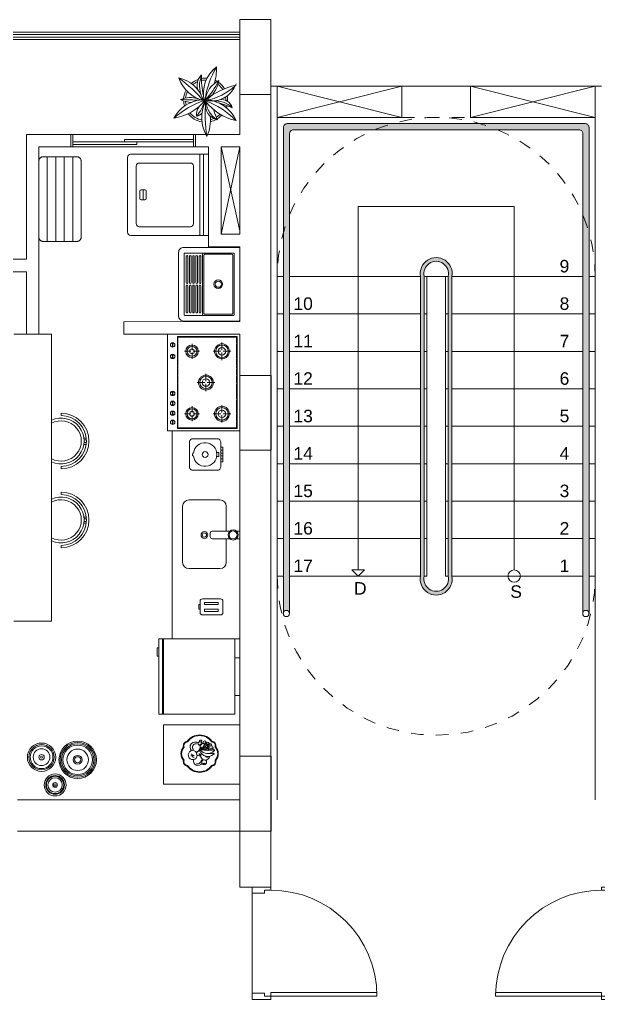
# Model space of a CAD drawing. Header units: millimetres. Extents: x 2878 to 6301, y 540 to 1980.
# Drawn here: x 2926.78 to 2931.42, y 828.81 to 836.66 of the extents above; entities that cross this region are included whole.
import ezdxf

# ---------------------------------------------------------------- set-up
doc = ezdxf.new("R2010")
doc.units = ezdxf.units.MM
doc.header["$LTSCALE"] = 4
doc.linetypes.add('HIDDEN', pattern=[0.375, 0.25, -0.125])
doc.linetypes.add('HIDDEN2', pattern=[4.7625, 3.175, -1.5875])
for name, color, linetype, lineweight in [('ALVENARIA', 4, 'Continuous', 20), ('ALVENARIA EM VISTA', 1, 'Continuous', 5), ('COTAS', 35, 'Continuous', 5), ('fino', 2, 'Continuous', 9), ('JANELA', 2, 'Continuous', 20), ('PILAR', 1, 'Continuous', 5), ('PORTA', 2, 'Continuous', 20), ('SOLEIRA', 1, 'Continuous', 5)]:
    doc.layers.add(name, color=color, linetype=linetype, lineweight=lineweight)
doc.styles.get("Standard").update_dxf_attribs({"font": 'arial.ttf'})

# ---------------------------------------------------------------- blocks, each defined once
blk = doc.blocks.new('P90D')
for points in [[(-0.025, 0.15), (-0.025, 1), (-0.055, 1), (-0.055, 0.15)], [(-0.9, 0.15), (-0.875, 0.15), (-0.875, 0.1), (-0.85, 0.1), (-0.85, 0), (-0.9, 0)], [(0, 0.15), (-0.025, 0.15), (-0.025, 0.1), (-0.05, 0.1), (-0.05, 0), (0, 0)]]:
    blk.add_lwpolyline(points, close=True)
blk = doc.blocks.new('PILAR')
at = {"layer": 'PILAR', "ltscale": 0.01}
blk.add_lwpolyline([(-0.15, 0), (0.1, 0), (0.1, -0.6), (-0.15, -0.6)], close=True, dxfattribs=at)
blk = doc.blocks.new('VASOS')
for centre, radius in [((-0.0233, 0.1381), 0.0879), ((-0.0233, 0.1381), 0.075), ((-0.0233, 0.1381), 0.0696), ((-0.0233, 0.1381), 0.0577), ((-0.0233, 0.1381), 0.019), ((-0.0233, 0.1381), 0.0092), ((0.1576, -0.0633), 0.1499), ((-0.1319, -0.084), 0.1137), ((-0.1319, -0.084), 0.1012), ((-0.1319, -0.084), 0.0915), ((0.1576, -0.0633), 0.1398), ((0.1576, -0.0633), 0.1289), ((0.1576, -0.0633), 0.1181), ((0.1576, -0.0633), 0.0862), ((-0.1319, -0.084), 0.0673), ((-0.1319, -0.084), 0.0219), ((-0.1319, -0.084), 0.00747), ((0.1576, -0.0633), 0.0356), ((0.1576, -0.0633), 0.0247)]:
    blk.add_circle(centre, radius)
blk = doc.blocks.new('Vaso-01')
at = {"layer": 'fino', "color": 0}
for centre, radius, start, end in [((0.2731, 0.1392), 0.304, 150.24114, 205.80899), ((1.0095, 0.1197), 1.0133, 170.23998, 186.11478), ((-0.2705, 0.1579), 0.3094, 354.33263, 25.28039), ((0, 0), 0.1766, 99.38331, 142.28381), ((0, 0), 0.1616, 100.76794, 141.26301), ((0.1198, 0.0386), 0.1218, 101.42671, 190.98767), ((-0.2073, 0.5814), 0.6123, 289.63177, 316.94159), ((0.3212, -0.227), 0.3977, 101.24862, 143.98987), ((0.1919, -0.0023), 0.1888, 121.90552, 175.18589), ((-0.0101, 0.2737), 0.2768, 274.40726, 336.44308), ((0, 0), 0.1766, 61.45043, 77.39664), ((0.6526, -0.1054), 0.6161, 154.68532, 162.45009), ((-0.0101, 0.2737), 0.2768, 208.0484, 264.64912), ((-0.3146, -0.2541), 0.4022, 39.15, 81.38898), ((0.1996, 0.6539), 0.683, 228.57445, 252.38422), ((0.0145, 0.1124), 0.0882, 169.11662, 218.95559), ((-0.0914, 0.0458), 0.0854, 42.83737, 76.97864), ((-0.4814, -0.1717), 0.5083, 20.51384, 36.02424), ((0, 0), 0.1616, 66.03991, 76.08191), ((0, 0), 0.1616, 44.4902, 57.80538), ((0, 0), 0.1766, 43.2421, 58.51793), ((0.0616, -0.2787), 0.2945, 104.12842, 160.14677), ((-0.7998, 0.6489), 1.0123, 305.44636, 320.73815), ((-0.102, -0.212), 0.2296, 92.43736, 115.29557), ((-0.1937, 1.7993), 1.8037, 269.91003, 274.50199), ((0, 0), 0.1766, 164.30702, 178.34143), ((0, 0), 0.1616, 166.0394, 176.53836), ((0.2467, -0.0555), 0.2645, 166.36026, 232.94739), ((0.0509, -0.1979), 0.2043, 19.43419, 107.43571), ((-0.1018, -0.1813), 0.208, 6.50728, 62.3609), ((-0.2705, 0.1579), 0.3094, 330.76974, 331.93672), ((-0.0703, -0.4355), 0.4429, 46.14832, 80.37107), ((0.0841, 0.1866), 0.1803, 261.63887, 315.62551), ((-0.2959, 1.2941), 1.3344, 286.3355, 292.41502), ((0.1292, 0.0822), 0.087, 257.35568, 344.35325), ((0, 0), 0.1616, 13.91928, 18.19493), ((0, 0), 0.1616, 351.13744, 0.5369), ((0, 0), 0.1766, 14.45099, 19.9273), ((0, 0), 0.1766, 348.82689, 2.97559), ((-0.2715, 0.0801), 0.2648, 282.24233, 341.73209), ((-0.121, 0.1794), 0.2001, 246.7315, 287.39709), ((0, 0), 0.1766, 184.20824, 207.38886), ((0, 0), 0.1616, 185.93821, 205.55318), ((0.042, -0.1207), 0.1104, 154.5276, 228.0163), ((0.1701, -0.1159), 0.2191, 155.9893, 202.83996), ((0.4649, -0.1655), 0.498, 165.0604, 184.07375), ((0.6941, 0.0968), 0.7065, 188.09589, 210.72258), ((0.2069, 0.029), 0.2129, 188.55522, 241.3289), ((-0.3833, -0.3786), 0.5353, 24.75992, 44.64728), ((0.3791, 0.475), 0.6104, 231.54163, 257.17636), ((0, 0), 0.1766, 229.23485, 250.73093), ((0, 0), 0.1616, 230.31261, 246.31716), ((-0.3146, -0.2541), 0.4022, 358.22216, 17.85831), ((0, 0), 0.1616, 296.591, 299.22386), ((0, 0), 0.1766, 295.5702, 301.57764), ((0, 0), 0.1616, 307.81301, 328.1126), ((0, 0), 0.1766, 305.55089, 328.90469), ((0, 0), 0.1616, 258.20644, 271.57801), ((0, 0), 0.1766, 259.22389, 273.70915)]:
    blk.add_arc(centre, radius, start, end, dxfattribs=at)
blk = doc.blocks.new('máquina_lavar_roupa')
at = {"layer": 'fino'}
for p, q in [((-0.07, 0.65), (-0.07, 0)), ((-0.04, 0.65), (-0.04, 0)), ((-0.55, 0.295), (-0.55, 0.355)), ((-0.54, 0.365), (-0.51, 0.365)), ((-0.5, 0.295), (-0.5, 0.355)), ((-0.54, 0.285), (-0.51, 0.285))]:
    blk.add_line(p, q, dxfattribs=at)
for points in [[(-0.625, 0.65), (0, 0.65), (0, 0), (-0.625, 0, -0.414214), (-0.65, 0.025), (-0.65, 0.625, -0.414214)], [(-0.555, 0.07, -0.414214), (-0.58, 0.095), (-0.58, 0.555, -0.414214), (-0.555, 0.58), (-0.145, 0.58, -0.414214), (-0.12, 0.555), (-0.12, 0.095, -0.414214), (-0.145, 0.07)]]:
    blk.add_lwpolyline(points, format="xyb", close=True, dxfattribs=at)
blk.add_lwpolyline([(-0.525, 0.285), (-0.525, 0.365)], dxfattribs=at)
for centre, start, end in [((-0.54, 0.355), 90, 180), ((-0.51, 0.355), 360, 90), ((-0.54, 0.295), 180, 270), ((-0.51, 0.295), 270, 360)]:
    blk.add_arc(centre, 0.01, start, end, dxfattribs=at)
blk = doc.blocks.new('tanque')
at = {"layer": 'fino'}
for points in [[(-0.29, 0, 0.414214), (-0.295, -0.005), (-0.295, -0.45, 0.414214), (-0.255, -0.49), (0.255, -0.49, 0.414214), (0.295, -0.45), (0.295, -0.005, 0.414214), (0.29, 0)], [(-0.25, -0.289, 0.414214), (-0.24, -0.299), (0.24, -0.299, 0.414214), (0.25, -0.289), (0.25, -0.05, 0.414214), (0.245, -0.045), (-0.245, -0.045, 0.414214), (-0.25, -0.05)], [(-0.23, -0.055, 0.414214), (-0.24, -0.065), (-0.24, -0.279, 0.414214), (-0.23, -0.289), (0.23, -0.289, 0.414214), (0.24, -0.279), (0.24, -0.065, 0.414214), (0.23, -0.055)], [(-0.224, -0.325, -1), (-0.224, -0.312), (-0.013, -0.312, -1), (-0.013, -0.325)], [(0.224, -0.325, 1), (0.224, -0.312), (0.013, -0.312, 1), (0.013, -0.325)], [(-0.224, -0.351, -1), (-0.224, -0.338), (-0.013, -0.338, -1), (-0.013, -0.351)], [(-0.224, -0.377, -1), (-0.224, -0.364), (-0.013, -0.364, -1), (-0.013, -0.377)], [(-0.224, -0.403, -1), (-0.224, -0.39), (-0.013, -0.39, -1), (-0.013, -0.403)], [(0.224, -0.351, 1), (0.224, -0.338), (0.013, -0.338, 1), (0.013, -0.351)], [(0.224, -0.377, 1), (0.224, -0.364), (0.013, -0.364, 1), (0.013, -0.377)], [(0.224, -0.403, 1), (0.224, -0.39), (0.013, -0.39, 1), (0.013, -0.403)], [(-0.224, -0.429, -1), (-0.224, -0.416), (-0.013, -0.416, -1), (-0.013, -0.429)], [(0.224, -0.429, 1), (0.224, -0.416), (0.013, -0.416, 1), (0.013, -0.429)]]:
    blk.add_lwpolyline(points, format="xyb", close=True, dxfattribs=at)
blk.add_lwpolyline([(-0.25, -0.289), (-0.25, -0.44, 0.414214), (-0.245, -0.445), (0.245, -0.445, 0.414214), (0.25, -0.44), (0.25, -0.289)], format="xyb", dxfattribs=at)
for radius in [0.035, 0.025]:
    blk.add_circle((0, -0.172), radius, dxfattribs=at)
blk = doc.blocks.new('VARALP01')
at = {"linetype": 'HIDDEN2'}
for p, q in [((0.45, 0), (-0.45, 0)), ((-0.5, -0.05), (-0.5, -0.45)), ((0.5, -0.1), (-0.5, -0.1)), ((0.5, -0.45), (0.5, -0.05)), ((0.5, -0.2), (-0.5, -0.2)), ((0.5, -0.3), (-0.5, -0.3)), ((0.5, -0.4), (-0.5, -0.4)), ((-0.45, -0.5), (0.45, -0.5))]:
    blk.add_line(p, q, dxfattribs=at)
for centre, start, end in [((-0.45, -0.05), 90, 180), ((0.45, -0.05), 0, 90), ((-0.45, -0.45), 180, 270), ((0.45, -0.45), 270, 0)]:
    blk.add_arc(centre, 0.05, start, end, dxfattribs=at)
blk = doc.blocks.new('liquidificador001')
at = {"linetype": 'Continuous'}
for p, q in [((-4, -3), (-4, 3)), ((-3, 4), (3, 4)), ((4, 3), (4, -3)), ((3, -4), (-3, -4)), ((-1.875, -4.5), (-1.875, -4)), ((-1.875, -4.5), (1.875, -4.5)), ((-1.125, -4.5), (-1.125, -4)), ((-0.5, -2.96003), (-0.5, -3.5)), ((-0.5, -3.5), (0.5, -3.5)), ((-0.375, -4), (-0.375, -4.5)), ((0.375, -4.5), (0.375, -4)), ((0.5, -3.5), (0.5, -2.96003)), ((1.125, -4), (1.125, -4.5)), ((1.875, -4.5), (1.875, -4))]:
    blk.add_line(p, q, dxfattribs=at)
blk.add_circle((0, 0), 0.75, dxfattribs=at)
for centre, radius, start, end in [((-3.125, 3.125), 0.88388, 81.8699, 188.1301), ((0, 0), 3, 98.62088, 81.31995), ((0, 2.75), 0.5, 25.58079, 154.1068), ((3.125, 3.125), 0.88388, 351.8699, 98.1301), ((-3.125, -3.125), 0.88388, 171.8699, 278.1301), ((3.125, -3.125), 0.88388, 261.8699, 8.130102)]:
    blk.add_arc(centre, radius, start, end, dxfattribs=at)
blk = doc.blocks.new('torradeira001')
at = {"linetype": 'Continuous'}
for p, q in [((-2, 0.5), (-2, -4.5)), ((-1, 1.5), (7, 1.5)), ((0, 0), (0, -1)), ((6, 0), (0, 0)), ((6, -1), (6, 0)), ((8, 0.5), (8, -4.5)), ((0, -1), (6, -1)), ((0, -3), (0, -4)), ((6, -3), (0, -3)), ((0, -4), (6, -4)), ((6, -4), (6, -3)), ((8, -1), (8.5, -1)), ((8.5, -3), (8, -3)), ((8.5, -1), (8.5, -3)), ((7, -5.5), (-1, -5.5))]:
    blk.add_line(p, q, dxfattribs=at)
for centre, start, end in [((-1.125, 0.625), 81.8699, 188.1301), ((7.125, 0.625), 351.8699, 98.1301), ((-1.125, -4.625), 171.8699, 278.1301), ((7.125, -4.625), 261.8699, 8.1301)]:
    blk.add_arc(centre, 0.884, start, end, dxfattribs=at)
blk = doc.blocks.new('FRUTEIRA')
for points in [[(-0.1293, -0.2036, 0.464622), (-0.099, -0.249, 0.515229), (0.099, -0.249, 0.464622), (0.1293, -0.2036, 0.385564), (0.1293, -0.0964, 0.464622), (0.099, -0.051, 0.515229), (-0.099, -0.051, 0.464622), (-0.1293, -0.0964, 0.385564)], [(-0.1236, -0.2023, 0.514772), (-0.0962, -0.2442, 0.527868), (0.0962, -0.2442, 0.514772), (0.1236, -0.2023, 0.408), (0.1236, -0.0977, 0.514772), (0.0962, -0.0558, 0.527868), (-0.0962, -0.0558, 0.514772), (-0.1236, -0.0977, 0.408)], [(0.1135, -0.1731, 0.466248), (0.0062, -0.1781, 1.2349), (0.0128, -0.1814, -0.107322), (0.1108, -0.1809, 1.512351)]]:
    blk.add_lwpolyline(points, format="xyb", close=True)
for points in [[(0.0199, -0.0717, 0.800509), (-0.05, -0.1025, 0.800509)], [(-0.0131, -0.134, 1.061423), (0.0035, -0.1679, 1.061423)], [(0.0062, -0.1781, -0.907273), (0.0016, -0.1725, -0.543155), (0.1126, -0.1463, -1.038224), (0.1115, -0.1532, 0.085615), (0.0764, -0.152, 0.085615)]]:
    blk.add_lwpolyline(points, format="xyb")
for centre, radius in [((0.0365, -0.0813), 0.0192), ((0.0031, -0.231), 0.015), ((0.0125, -0.1902), 0.00641), ((0.0276, -0.1877), 0.00725), ((0.0406, -0.2399), 0.0116), ((0.0667, -0.2326), 0.0102), ((0.0788, -0.1886), 0.00695)]:
    blk.add_circle(centre, radius)
for centre, radius, start, end in [((-0.0166, -0.0993), 0.0307, 357.3787, 103.70472), ((0.0357, -0.0816), 0.0119, 34.03854, 134.15495), ((-0.0551, -0.1384), 0.0363, 0.87682, 329.48454), ((-0.0548, -0.1032), 0.0368, 245.28115, 265.03929), ((0.0046, -0.1957), 0.0839, 138.25041, 146.2914), ((-0.0496, -0.1326), 0.0111, 65.43454, 220.79787), ((-0.0472, -0.1517), 0.0161, 78.19443, 132.39058), ((-0.0116, -0.0949), 0.0392, 258.79613, 302.08065), ((0.0083, -0.1561), 0.0161, 86.96054, 162.12374), ((-0.0058, -0.1514), 0.0189, 37.29965, 79.08559), ((0.045, -0.1341), 0.0363, 110.30689, 209.48263), ((-0.0058, -0.1514), 0.0189, 357.28889, 0.53185), ((0.0074, -0.1027), 0.0193, 359.90159, 15.7922), ((-0.0116, -0.0949), 0.0392, 348.55614, 355.18353), ((0.045, -0.1341), 0.0363, 7.72115, 87.80463), ((0.0611, -0.141), 0.0185, 57.5119, 142.49414), ((-0.0363, -0.2022), 0.0406, 134.72604, 307.49419), ((-0.0304, -0.2012), 0.0276, 134.82654, 279.05217), ((-0.0363, -0.2022), 0.0406, 340.01266, 78.20972), ((0.0008, -0.2329), 0.0117, 9.15311, 106.86224), ((0.0232, -0.2138), 0.0187, 20.48948, 187.17045), ((0.0122, -0.1901), 0.00304, 355.63188, 138.72184), ((0.0216, -0.2136), 0.0112, 344.27109, 108.30399), ((0.0232, -0.2138), 0.0187, 253.8735, 339.6021), ((0.0275, -0.1893), 0.00542, 7.59487, 131.312), ((0.0464, -0.192), 0.0102, 351.21602, 272.07985), ((0.04, -0.2421), 0.00881, 5.41456, 100.37974), ((0.0503, -0.2138), 0.0116, 108.35116, 325.43597), ((0.0463, -0.1912), 0.00546, 1.19616, 109.44124), ((0.058, -0.2051), 0.0116, 54.06121, 337.23875), ((0.0622, -0.1838), 0.00855, 112.60289, 187.93048), ((0.055, -0.2045), 0.00643, 312.18228, 88.94855), ((0.0622, -0.1838), 0.00855, 227.04818, 67.84089), ((0.0625, -0.1844), 0.00563, 359.85407, 122.69084), ((0.0675, -0.218), 0.00802, 169.6672, 225.17423), ((0.0713, -0.1982), 0.00695, 80.85417, 302.47884), ((0.0679, -0.2318), 0.00641, 313.25153, 111.32566), ((0.0745, -0.2068), 0.00641, 159.97092, 329.79484), ((0.0675, -0.218), 0.00802, 79.42676, 83.14222), ((0.0675, -0.218), 0.00802, 308.34475, 37.02843), ((0.091, -0.1956), 0.0182, 170.82889, 130.24427), ((0.0856, -0.2167), 0.0116, 162.56055, 165.41571), ((0.0856, -0.2167), 0.0116, 203.00277, 19.03205), ((0.0896, -0.1972), 0.0119, 344.29821, 79.73854), ((0.0087, -0.2486), 0.0102, 162.05467, 53.59476)]:
    blk.add_arc(centre, radius, start, end)
blk = doc.blocks.new('geladeira')
at = {"layer": 'fino'}
for p, q in [((-2.3921, -0.864), (-2.3921, -0.2611)), ((-2.3921, -0.2611), (-1.7821, -0.2611)), ((-2.3621, -0.864), (-2.3621, -0.2611)), ((-2.3521, -0.864), (-2.3521, -0.2611)), ((-1.7821, -0.864), (-1.7821, -0.2611)), ((-1.7821, -0.4111), (-1.7421, -0.4111)), ((-1.7421, -0.714), (-1.7421, -0.4111)), ((-1.7421, -0.714), (-1.7821, -0.714)), ((-1.7821, -0.864), (-2.3921, -0.864))]:
    blk.add_line(p, q, dxfattribs=at)
at = {"layer": 'fino', "linetype": 'Continuous'}
for p, q in [((-2.4034, -0.3332), (-2.4034, -0.3997)), ((-2.3921, -0.3332), (-2.4034, -0.3332)), ((-2.4034, -0.3997), (-2.3921, -0.3997))]:
    blk.add_line(p, q, dxfattribs=at)

msp = doc.modelspace()

# ---------------------------------------------------------------- hatches: boundary and pattern name
at = {"layer": 'COTAS', "ltscale": 90}
h = msp.add_hatch(color=256, dxfattribs=at)
h.dxf.hatch_style = 1
h.paths.add_polyline_path([(2928.9446, 835.7428, -0.414214), (2928.9746, 835.7728), (2931.2646, 835.7728, -0.414214), (2931.2946, 835.7428), (2931.2946, 832.1978), (2931.2946, 831.9034, -0.893027), (2931.344, 831.8978), (2931.3446, 832.1978), (2931.3446, 835.7928, 0.414214), (2931.3146, 835.8228), (2928.9246, 835.8228, 0.414214), (2928.8946, 835.7928), (2928.8946, 831.9034, -0.893027), (2928.944, 831.8978)])
h = msp.add_hatch(color=256, dxfattribs=at)
h.dxf.hatch_style = 1
h.paths.add_polyline_path([(2929.9932, 834.5978), (2929.9932, 832.1978, 1.200781), (2930.246, 832.1978), (2930.246, 834.5978, 1.200781)])
h.paths.add_polyline_path([(2930.2154, 834.5978), (2930.2154, 832.1978, -1.272007), (2930.0239, 832.1978), (2930.0239, 834.5978, -1.272007)], flags=16)

# ---------------------------------------------------------------- linework, layer by layer
at = {"layer": 'ALVENARIA'}
for p, q in [((2928.5446, 836.6562), (2928.5446, 835.7362)), ((2928.8448, 836.1228), (2928.7946, 836.1228)), ((2931.3937, 836.1228), (2931.4447, 836.1228)), ((2927.6016, 835.7361), (2926.8346, 835.7361)), ((2926.8346, 835.7361), (2926.8346, 834.7361)), ((2927.1896, 835.7361), (2927.1896, 835.6361)), ((2928.5446, 835.7362), (2928.1734, 835.7362)), ((2928.1896, 835.7362), (2928.1896, 835.6362)), ((2927.2058, 835.6361), (2926.9346, 835.6361)), ((2926.9346, 835.6361), (2926.9347, 834.1361)), ((2928.2946, 835.6362), (2927.8449, 835.6362)), ((2926.4846, 834.6361), (2926.8347, 834.6361)), ((2926.8347, 834.6361), (2926.8347, 834.1361)), ((2928.5449, 830.4053), (2926.764, 830.4052)), ((2928.5449, 830.1553), (2926.764, 830.1552))]:
    msp.add_line(p, q, dxfattribs=at)
at = {"layer": 'ALVENARIA', "ltscale": 0.03}
msp.add_line((2928.5446, 836.6562), (2928.6946, 836.6562), dxfattribs=at)
at = {"layer": 'ALVENARIA', "ltscale": 0.01}
for p, q in [((2929.8448, 836.1228), (2930.3937, 836.1228)), ((2928.5449, 830.1553), (2928.5449, 829.7063))]:
    msp.add_line(p, q, dxfattribs=at)
at = {"layer": 'ALVENARIA', "ltscale": 0.5}
for p, q in [((2928.7946, 836.0562), (2928.7942, 829.6813)), ((2928.6442, 829.7063), (2928.5449, 829.7063))]:
    msp.add_line(p, q, dxfattribs=at)
at = {"layer": 'ALVENARIA', "linetype": 'HIDDEN', "ltscale": 0.01}
msp.add_line((2928.8459, 835.8728), (2931.3946, 835.8728), dxfattribs=at)
at = {"layer": 'ALVENARIA', "ltscale": 200}
for p, q in [((2928.2946, 834.8362), (2928.2946, 835.6362)), ((2928.5446, 834.8362), (2928.2946, 834.8362)), ((2928.5446, 834.8362), (2928.5447, 834.2362)), ((2926.4846, 834.736), (2926.8346, 834.7361)), ((2927.6146, 834.2361), (2928.5447, 834.2362)), ((2927.6146, 834.1361), (2927.6146, 834.2361)), ((2927.6146, 834.1361), (2928.5447, 834.1362)), ((2928.5447, 834.1362), (2928.5449, 830.4053))]:
    msp.add_line(p, q, dxfattribs=at)
at = {"layer": 'ALVENARIA EM VISTA'}
for p, q in [((2924.7337, 836.556), (2928.5446, 836.5562)), ((2924.7337, 836.536), (2928.5446, 836.5362)), ((2924.7337, 836.516), (2928.5446, 836.5162)), ((2924.7337, 836.496), (2928.5446, 836.4962))]:
    msp.add_line(p, q, dxfattribs=at)
at = {"layer": 'COTAS', "ltscale": 0.01}
for p, q in [((2928.8448, 836.1228), (2929.8448, 835.8729)), ((2928.8448, 835.8729), (2929.8448, 836.1228)), ((2930.3937, 836.1228), (2931.3937, 835.8728)), ((2931.3937, 836.1228), (2930.3937, 835.8729)), ((2928.5447, 834.9638), (2928.3946, 835.6362)), ((2928.3946, 834.9362), (2928.5446, 835.6362)), ((2928.1622, 834.0085), (2928.1622, 834.0585)), ((2928.4022, 834.0085), (2928.4022, 834.0682)), ((2928.4022, 834.0085), (2928.4022, 834.0682)), ((2928.1522, 833.9985), (2928.1022, 833.9985)), ((2928.1622, 833.9885), (2928.1622, 833.9385)), ((2928.1722, 833.9985), (2928.2222, 833.9985)), ((2928.3922, 833.9985), (2928.3322, 833.9985)), ((2928.4022, 833.9885), (2928.4022, 833.9289)), ((2928.4022, 833.9885), (2928.4022, 833.9289)), ((2928.4122, 833.9985), (2928.4722, 833.9985)), ((2928.2738, 833.7582), (2928.2738, 833.8178)), ((2928.2738, 833.7582), (2928.2738, 833.8178)), ((2928.2638, 833.7482), (2928.2038, 833.7482)), ((2928.2738, 833.7382), (2928.2738, 833.6786)), ((2928.2738, 833.7382), (2928.2738, 833.6786)), ((2928.2838, 833.7482), (2928.3438, 833.7482)), ((2928.1522, 833.4979), (2928.1022, 833.4979)), ((2928.1622, 833.5079), (2928.1622, 833.5579)), ((2928.1722, 833.4979), (2928.2222, 833.4979)), ((2928.3922, 833.4979), (2928.3322, 833.4979)), ((2928.4022, 833.5079), (2928.4022, 833.5675)), ((2928.4022, 833.5079), (2928.4022, 833.5675)), ((2928.4122, 833.4979), (2928.4722, 833.4979)), ((2928.1622, 833.4879), (2928.1622, 833.4379)), ((2928.4022, 833.4879), (2928.4022, 833.4282)), ((2928.4022, 833.4879), (2928.4022, 833.4282))]:
    msp.add_line(p, q, dxfattribs=at)
at = {"layer": 'COTAS', "ltscale": 0.03}
for p, q in [((2928.8446, 834.5978), (2928.8459, 835.8728)), ((2931.3946, 834.5978), (2931.3946, 835.8728)), ((2927.6206, 835.6761), (2927.6206, 835.6961)), ((2927.7206, 835.6561), (2927.7206, 835.6761)), ((2929.4946, 832.2478), (2929.4946, 835.1579)), ((2929.4946, 835.1579), (2930.7446, 835.1579)), ((2930.7446, 832.2478), (2930.7446, 835.1579)), ((2928.8446, 834.5978), (2928.8946, 834.5978)), ((2928.8446, 830.4053), (2928.8446, 834.5978)), ((2928.9446, 834.5978), (2929.9932, 834.5978)), ((2930.0239, 834.5978), (2930.2154, 834.5978)), ((2930.0446, 834.5978), (2930.0446, 832.1978)), ((2930.1946, 834.5978), (2930.1946, 832.1978)), ((2930.246, 834.5978), (2931.2946, 834.5978)), ((2931.3446, 834.5978), (2931.3946, 834.5978)), ((2931.3946, 830.4053), (2931.3946, 834.5978)), ((2928.8446, 834.2978), (2928.8946, 834.2978)), ((2928.9446, 834.2978), (2929.9932, 834.2978)), ((2930.0239, 834.2978), (2930.0446, 834.2978)), ((2930.1946, 834.2978), (2930.2154, 834.2978)), ((2930.246, 834.2978), (2931.2946, 834.2978)), ((2931.3446, 834.2978), (2931.3946, 834.2978)), ((2928.8446, 833.9978), (2928.8946, 833.9978)), ((2928.9446, 833.9978), (2929.9932, 833.9978)), ((2930.0239, 833.9978), (2930.0446, 833.9978)), ((2930.1946, 833.9978), (2930.2154, 833.9978)), ((2930.246, 833.9978), (2931.2946, 833.9978)), ((2931.3446, 833.9978), (2931.3946, 833.9978)), ((2928.8446, 833.6978), (2928.8946, 833.6978)), ((2928.9446, 833.6978), (2929.9932, 833.6978)), ((2930.0239, 833.6978), (2930.0446, 833.6978)), ((2930.1946, 833.6978), (2930.2154, 833.6978)), ((2930.246, 833.6978), (2931.2946, 833.6978)), ((2931.3446, 833.6978), (2931.3946, 833.6978)), ((2928.8446, 833.3978), (2928.8946, 833.3978)), ((2928.9446, 833.3978), (2929.9932, 833.3978)), ((2930.0239, 833.3978), (2930.0446, 833.3978)), ((2930.1946, 833.3978), (2930.2154, 833.3978)), ((2930.246, 833.3978), (2931.2946, 833.3978)), ((2931.3446, 833.3978), (2931.3946, 833.3978)), ((2928.8446, 833.0978), (2928.8946, 833.0978)), ((2928.9446, 833.0978), (2929.9932, 833.0978)), ((2930.0239, 833.0978), (2930.0446, 833.0978)), ((2930.1946, 833.0978), (2930.2154, 833.0978)), ((2930.246, 833.0978), (2931.2946, 833.0978)), ((2931.3446, 833.0978), (2931.3946, 833.0978)), ((2928.8446, 832.7978), (2928.8946, 832.7978)), ((2928.9446, 832.7978), (2929.9932, 832.7978)), ((2930.0239, 832.7978), (2930.0446, 832.7978)), ((2930.1946, 832.7978), (2930.2154, 832.7978)), ((2930.246, 832.7978), (2931.2946, 832.7978)), ((2931.3446, 832.7978), (2931.3946, 832.7978)), ((2928.8446, 832.4978), (2928.8946, 832.4978)), ((2928.9446, 832.4978), (2929.9932, 832.4978)), ((2930.0239, 832.4978), (2930.0446, 832.4978)), ((2930.1946, 832.4978), (2930.2154, 832.4978)), ((2930.246, 832.4978), (2931.2946, 832.4978)), ((2931.3446, 832.4978), (2931.3946, 832.4978)), ((2929.444, 832.2478), (2929.544, 832.2478)), ((2929.494, 832.1978), (2929.444, 832.2478)), ((2929.544, 832.2478), (2929.494, 832.1978)), ((2928.8446, 832.1978), (2928.8946, 832.1978)), ((2928.8946, 831.8978), (2928.8946, 832.1978)), ((2928.9446, 832.1978), (2929.9932, 832.1978)), ((2928.9446, 831.8978), (2928.9446, 832.1978)), ((2930.0239, 832.1978), (2930.0446, 832.1978)), ((2930.1946, 832.1978), (2930.2154, 832.1978)), ((2930.246, 832.1978), (2931.2946, 832.1978)), ((2931.3446, 832.1978), (2931.3946, 832.1978))]:
    msp.add_line(p, q, dxfattribs=at)
at = {"layer": 'COTAS'}
for p, q in [((2927.2058, 835.7361), (2928.1815, 835.7362)), ((2927.2058, 835.6361), (2928.1815, 835.6362)), ((2928.5446, 835.6362), (2928.3946, 835.6362)), ((2928.0045, 834.0627), (2928.0086, 834.0627)), ((2928.0045, 834.0367), (2928.0045, 834.0627)), ((2928.0086, 834.0627), (2928.0086, 834.0367)), ((2928.0447, 834.1162), (2928.0447, 833.3802)), ((2928.5247, 834.1162), (2928.0447, 834.1162)), ((2928.0497, 834.1112), (2928.0497, 834.0609)), ((2928.0497, 834.0559), (2928.0497, 834.001)), ((2928.5197, 834.0609), (2928.5197, 834.1112)), ((2928.5197, 834.001), (2928.5197, 834.0559)), ((2928.5247, 833.3802), (2928.5247, 834.1162)), ((2928.0086, 834.0367), (2928.0045, 834.0367)), ((2928.0045, 833.9444), (2928.0045, 833.9704)), ((2928.0045, 833.9704), (2928.0086, 833.9704)), ((2928.0086, 833.9704), (2928.0086, 833.9444)), ((2928.0497, 833.996), (2928.0497, 833.9411)), ((2928.5197, 833.9411), (2928.5197, 833.996)), ((2928.0086, 833.9444), (2928.0045, 833.9444)), ((2928.0497, 833.9361), (2928.0497, 833.8859)), ((2928.5197, 833.8859), (2928.5197, 833.9361)), ((2928.0497, 833.8809), (2928.0497, 833.8609)), ((2928.0497, 833.8559), (2928.0497, 833.8056)), ((2928.5197, 833.8609), (2928.5197, 833.8809)), ((2928.5197, 833.8056), (2928.5197, 833.8559)), ((2928.0497, 833.8006), (2928.0497, 833.7457)), ((2928.0497, 833.7407), (2928.0497, 833.6858)), ((2928.5197, 833.7457), (2928.5197, 833.8006)), ((2928.5197, 833.6858), (2928.5197, 833.7407)), ((2928.0045, 833.6481), (2928.0045, 833.6741)), ((2928.0045, 833.6741), (2928.0086, 833.6741)), ((2928.0086, 833.6741), (2928.0086, 833.6481)), ((2928.0497, 833.6808), (2928.0497, 833.6405)), ((2928.5197, 833.6405), (2928.5197, 833.6808)), ((2928.0086, 833.6481), (2928.0045, 833.6481)), ((2928.0045, 833.569), (2928.0045, 833.595)), ((2928.0045, 833.595), (2928.0086, 833.595)), ((2928.0086, 833.595), (2928.0086, 833.569)), ((2928.0497, 833.6355), (2928.0497, 833.6155)), ((2928.0497, 833.6105), (2928.0497, 833.5603)), ((2928.5197, 833.6155), (2928.5197, 833.6355)), ((2928.5197, 833.5603), (2928.5197, 833.6105)), ((2927.1128, 833.5029), (2927.1128, 833.4833)), ((2928.0086, 833.569), (2928.0045, 833.569)), ((2928.0045, 833.4899), (2928.0045, 833.5159)), ((2928.0045, 833.5159), (2928.0086, 833.5159)), ((2928.0086, 833.5159), (2928.0086, 833.4899)), ((2928.0497, 833.5553), (2928.0497, 833.5004)), ((2928.0497, 833.4954), (2928.0497, 833.4405)), ((2928.5197, 833.5004), (2928.5197, 833.5553)), ((2928.5197, 833.4405), (2928.5197, 833.4954)), ((2928.0086, 833.4899), (2928.0045, 833.4899)), ((2928.0045, 833.4174), (2928.0045, 833.4434)), ((2928.0045, 833.4434), (2928.0086, 833.4434)), ((2928.0086, 833.4174), (2928.0045, 833.4174)), ((2928.0086, 833.4434), (2928.0086, 833.4174)), ((2928.0497, 833.4355), (2928.0497, 833.3852)), ((2928.5197, 833.3852), (2928.5197, 833.4355)), ((2928.0447, 833.3802), (2928.5247, 833.3802)), ((2927.295, 833.3029), (2927.3149, 833.3032)), ((2927.296, 833.2677), (2927.3159, 833.268)), ((2927.2962, 833.2882), (2927.3163, 833.2886)), ((2927.2944, 833.253), (2927.3145, 833.2533)), ((2927.1128, 833.0764), (2927.1128, 833.0568)), ((2927.1128, 832.8704), (2927.1128, 832.8508)), ((2928.3864, 832.808), (2928.1364, 832.808)), ((2928.0864, 832.758), (2928.0864, 832.308)), ((2928.4364, 832.5589), (2928.4364, 832.758)), ((2927.295, 832.6704), (2927.3149, 832.6708)), ((2927.296, 832.6352), (2927.3159, 832.6355)), ((2927.2962, 832.6557), (2927.3163, 832.6561)), ((2927.2944, 832.6205), (2927.3145, 832.6208)), ((2928.3325, 832.5589), (2928.4659, 832.5589)), ((2928.5162, 832.5589), (2928.5404, 832.5589)), ((2928.5447, 832.5546), (2928.5447, 832.4996)), ((2928.3069, 832.521), (2928.3069, 832.5332)), ((2928.4659, 832.4953), (2928.3325, 832.4953)), ((2928.4364, 832.308), (2928.4364, 832.4953)), ((2928.5404, 832.4953), (2928.5162, 832.4953)), ((2927.1128, 832.4439), (2927.1128, 832.4244)), ((2928.1364, 832.258), (2928.3864, 832.258)), ((2927.9347, 831.0071), (2928.5449, 831.0071)), ((2927.9347, 830.5306), (2928.5449, 830.5306))]:
    msp.add_line(p, q, dxfattribs=at)
at = {"layer": 'COTAS', "ltscale": 200}
for p, q in [((2927.6206, 835.6961), (2928.1734, 835.6962)), ((2927.2058, 835.6761), (2927.6706, 835.6761)), ((2927.2058, 835.6561), (2927.7206, 835.6561)), ((2927.6706, 835.6761), (2928.1734, 835.6762)), ((2926.8348, 834.1361), (2926.9348, 834.1361)), ((2927.9347, 831.0071), (2927.9347, 830.5306))]:
    msp.add_line(p, q, dxfattribs=at)
at = {"layer": 'COTAS', "ltscale": 90}
for p, q in [((2929.9932, 834.5978), (2929.9932, 832.1978)), ((2930.0239, 834.5978), (2930.0239, 832.1978)), ((2930.2154, 834.5978), (2930.2154, 832.1978)), ((2930.246, 834.5978), (2930.246, 832.1978))]:
    msp.add_line(p, q, dxfattribs=at)
at = {"layer": 'COTAS', "color": 3}
for p, q in [((2926.7348, 834.1361), (2927.0348, 834.1361)), ((2927.0348, 831.8361), (2927.0348, 834.1361)), ((2927.0348, 831.8361), (2926.7348, 831.8361))]:
    msp.add_line(p, q, dxfattribs=at)
at = {"layer": 'COTAS', "ltscale": 0.01}
for points in [[(2928.8448, 836.1228), (2929.8448, 836.1228), (2929.8448, 835.8729), (2928.8448, 835.8729)], [(2930.3937, 836.1228), (2931.3937, 836.1228), (2931.3937, 835.8729), (2930.3937, 835.8729)]]:
    msp.add_lwpolyline(points, close=True, dxfattribs=at)
at = {"layer": 'COTAS', "ltscale": 0.03}
for points in [[(2931.3446, 831.8978), (2931.3446, 832.1978), (2931.3446, 835.7928, 0.414214), (2931.3146, 835.8228), (2928.9246, 835.8228, 0.414214), (2928.8946, 835.7928), (2928.8946, 831.8978)], [(2931.2946, 831.8978), (2931.2946, 832.1978), (2931.2946, 835.7428, 0.414214), (2931.2646, 835.7728), (2928.9746, 835.7728, 0.414214), (2928.9446, 835.7428), (2928.9446, 831.8978)]]:
    msp.add_lwpolyline(points, format="xyb", dxfattribs=at)
at = {"layer": 'COTAS', "ltscale": 200}
msp.add_lwpolyline([(2928.3946, 834.9362), (2928.3946, 835.6362), (2928.5446, 835.6362), (2928.5446, 834.9362)], close=True, dxfattribs=at)
at = {"layer": 'COTAS'}
for points in [[(2927.9647, 834.1362), (2927.9647, 833.3602), (2928.5447, 833.3602), (2928.5447, 834.1362)], [(2928.0071, 834.067), (2928.0004, 834.0657), (2927.9947, 834.0619), (2927.9909, 834.0562), (2927.9896, 834.0495), (2927.9909, 834.0428), (2927.9947, 834.0371), (2928.0004, 834.0333), (2928.0071, 834.032), (2928.0138, 834.0333), (2928.0195, 834.0371), (2928.0233, 834.0428), (2928.0246, 834.0495), (2928.0233, 834.0562), (2928.0195, 834.0619), (2928.0138, 834.0657)], [(2928.0071, 834.066), (2928.0008, 834.0647), (2927.9954, 834.0611), (2927.9919, 834.0558), (2927.9906, 834.0495), (2927.9919, 834.0432), (2927.9954, 834.0378), (2928.0008, 834.0343), (2928.0071, 834.033), (2928.0134, 834.0343), (2928.0187, 834.0378), (2928.0223, 834.0432), (2928.0236, 834.0495), (2928.0223, 834.0558), (2928.0187, 834.0611), (2928.0134, 834.0647)], [(2928.0071, 833.9747), (2928.0004, 833.9734), (2927.9947, 833.9696), (2927.9909, 833.9639), (2927.9896, 833.9572), (2927.9909, 833.9505), (2927.9947, 833.9448), (2928.0004, 833.941), (2928.0071, 833.9397), (2928.0138, 833.941), (2928.0195, 833.9448), (2928.0233, 833.9505), (2928.0246, 833.9572), (2928.0233, 833.9639), (2928.0195, 833.9696), (2928.0138, 833.9734)], [(2928.0071, 833.9737), (2928.0008, 833.9724), (2927.9954, 833.9689), (2927.9919, 833.9635), (2927.9906, 833.9572), (2927.9919, 833.9509), (2927.9954, 833.9455), (2928.0008, 833.942), (2928.0071, 833.9407), (2928.0134, 833.942), (2928.0187, 833.9455), (2928.0223, 833.9509), (2928.0236, 833.9572), (2928.0223, 833.9635), (2928.0187, 833.9689), (2928.0134, 833.9724)], [(2928.0071, 833.6784), (2928.0004, 833.6771), (2927.9947, 833.6733), (2927.9909, 833.6676), (2927.9896, 833.6609), (2927.9909, 833.6542), (2927.9947, 833.6485), (2928.0004, 833.6447), (2928.0071, 833.6434), (2928.0138, 833.6447), (2928.0195, 833.6485), (2928.0233, 833.6542), (2928.0246, 833.6609), (2928.0233, 833.6676), (2928.0195, 833.6733), (2928.0138, 833.6771)], [(2928.0071, 833.6774), (2928.0008, 833.6761), (2927.9954, 833.6726), (2927.9919, 833.6672), (2927.9906, 833.6609), (2927.9919, 833.6546), (2927.9954, 833.6493), (2928.0008, 833.6457), (2928.0071, 833.6444), (2928.0134, 833.6457), (2928.0187, 833.6493), (2928.0223, 833.6546), (2928.0236, 833.6609), (2928.0223, 833.6672), (2928.0187, 833.6726), (2928.0134, 833.6761)], [(2928.0071, 833.5993), (2928.0004, 833.598), (2927.9947, 833.5942), (2927.9909, 833.5885), (2927.9896, 833.5818), (2927.9909, 833.5751), (2927.9947, 833.5694), (2928.0004, 833.5656), (2928.0071, 833.5643), (2928.0138, 833.5656), (2928.0195, 833.5694), (2928.0233, 833.5751), (2928.0246, 833.5818), (2928.0233, 833.5885), (2928.0195, 833.5942), (2928.0138, 833.598)], [(2928.0071, 833.5983), (2928.0008, 833.597), (2927.9954, 833.5935), (2927.9919, 833.5881), (2927.9906, 833.5818), (2927.9919, 833.5755), (2927.9954, 833.5702), (2928.0008, 833.5666), (2928.0071, 833.5653), (2928.0134, 833.5666), (2928.0187, 833.5702), (2928.0223, 833.5755), (2928.0236, 833.5818), (2928.0223, 833.5881), (2928.0187, 833.5935), (2928.0134, 833.597)], [(2928.0071, 833.5202), (2928.0004, 833.5189), (2927.9947, 833.5151), (2927.9909, 833.5094), (2927.9896, 833.5027), (2927.9909, 833.496), (2927.9947, 833.4903), (2928.0004, 833.4865), (2928.0071, 833.4852), (2928.0138, 833.4865), (2928.0195, 833.4903), (2928.0233, 833.496), (2928.0246, 833.5027), (2928.0233, 833.5094), (2928.0195, 833.5151), (2928.0138, 833.5189)], [(2928.0071, 833.5192), (2928.0008, 833.5179), (2927.9954, 833.5144), (2927.9919, 833.509), (2927.9906, 833.5027), (2927.9919, 833.4964), (2927.9954, 833.4911), (2928.0008, 833.4875), (2928.0071, 833.4862), (2928.0134, 833.4875), (2928.0187, 833.4911), (2928.0223, 833.4964), (2928.0236, 833.5027), (2928.0223, 833.509), (2928.0187, 833.5144), (2928.0134, 833.5179)], [(2928.0071, 833.4477), (2928.0004, 833.4464), (2927.9947, 833.4426), (2927.9909, 833.4369), (2927.9896, 833.4302), (2927.9909, 833.4235), (2927.9947, 833.4178), (2928.0004, 833.414), (2928.0071, 833.4127), (2928.0138, 833.414), (2928.0195, 833.4178), (2928.0233, 833.4235), (2928.0246, 833.4302), (2928.0233, 833.4369), (2928.0195, 833.4426), (2928.0138, 833.4464)], [(2928.0071, 833.4467), (2928.0008, 833.4454), (2927.9954, 833.4418), (2927.9919, 833.4365), (2927.9906, 833.4302), (2927.9919, 833.4239), (2927.9954, 833.4185), (2928.0008, 833.415), (2928.0071, 833.4137), (2928.0134, 833.415), (2928.0187, 833.4185), (2928.0223, 833.4239), (2928.0236, 833.4302), (2928.0223, 833.4365), (2928.0187, 833.4418), (2928.0134, 833.4454)]]:
    msp.add_lwpolyline(points, close=True, dxfattribs=at)
for points in [[(2928.5247, 834.1112), (2928.0447, 834.1112)], [(2928.0447, 833.3852), (2928.5247, 833.3852)]]:
    msp.add_lwpolyline(points, dxfattribs=at)
at = {"layer": 'COTAS', "color": 3}
msp.add_lwpolyline([(2928.5447, 833.3602), (2928.5447, 831.694), (2928.003, 831.694), (2928.003, 833.3602)], close=True, dxfattribs=at)
at = {"layer": 'COTAS'}
for centre, radius in [((2928.1622, 833.9985), 0.05), ((2928.4022, 833.9985), 0.06), ((2928.4022, 833.9985), 0.05), ((2928.1622, 833.9985), 0.04), ((2928.1622, 833.9985), 0.02), ((2928.4022, 833.9985), 0.03), ((2928.2738, 833.7482), 0.06), ((2928.2738, 833.7482), 0.05), ((2928.2738, 833.7482), 0.03), ((2928.1622, 833.4979), 0.05), ((2928.1622, 833.4979), 0.04), ((2928.1622, 833.4979), 0.02), ((2928.4022, 833.4979), 0.06), ((2928.4022, 833.4979), 0.05), ((2928.4022, 833.4979), 0.03), ((2928.4911, 832.5271), 0.0405)]:
    msp.add_circle(centre, radius, dxfattribs=at)
at = {"layer": 'COTAS', "color": 7}
for centre, radius in [((2928.2614, 832.5271), 0.0271), ((2928.4911, 832.5271), 0.032), ((2928.2614, 832.5271), 0.0171)]:
    msp.add_circle(centre, radius, dxfattribs=at)
at = {"layer": 'COTAS', "ltscale": 0.03}
for centre, radius in [((2930.744, 832.1978), 0.05), ((2928.919, 831.8978), 0.025), ((2931.319, 831.8978), 0.025)]:
    msp.add_circle(centre, radius, dxfattribs=at)
at = {"layer": 'COTAS', "linetype": 'HIDDEN', "ltscale": 0.03}
for centre, start, end in [((2930.1196, 834.5978), 359.88593, 180), ((2930.1196, 832.1978), 180, 0)]:
    msp.add_arc(centre, 1.275, start, end, dxfattribs=at)
at = {"layer": 'COTAS', "ltscale": 90}
for centre, radius, start, end in [((2930.1196, 834.621), 0.1285, 349.57447, 190.42553), ((2930.1196, 834.621), 0.0985, 346.34599, 193.65401), ((2930.1196, 832.1745), 0.1285, 169.57447, 10.42553), ((2930.1196, 832.1745), 0.0985, 166.34599, 13.65401)]:
    msp.add_arc(centre, radius, start, end, dxfattribs=at)
at = {"layer": 'COTAS'}
for centre, radius, start, end in [((2927.1128, 833.2799), 0.223, 270, 90), ((2927.1128, 833.2799), 0.1836, 244.83857, 115.16143), ((2927.1128, 833.2799), 0.1619, 241.17339, 118.82661), ((2927.1128, 833.2799), 0.2035, 270, 90), ((2927.1128, 832.6474), 0.223, 270, 90), ((2927.1128, 832.6474), 0.1836, 244.83857, 115.16143), ((2927.1128, 832.6474), 0.1619, 241.17339, 118.82661), ((2927.1128, 832.6474), 0.2035, 270, 90), ((2928.1364, 832.758), 0.05, 90, 180), ((2928.3864, 832.758), 0.05, 0, 90), ((2928.3325, 832.5332), 0.0257, 90, 180), ((2928.5404, 832.5546), 0.00428, 0, 90), ((2928.3325, 832.521), 0.0257, 180, 270), ((2928.5404, 832.4996), 0.00428, 270, 0), ((2928.1364, 832.308), 0.05, 180, 270), ((2928.3864, 832.308), 0.05, 270, 0)]:
    msp.add_arc(centre, radius, start, end, dxfattribs=at)
at = {"layer": 'JANELA', "ltscale": 0.03}
for points in [[(2927.2058, 835.6361), (2927.1896, 835.6361), (2927.1896, 835.7361), (2927.2058, 835.7361)], [(2928.1896, 835.6362), (2928.1734, 835.6362), (2928.1734, 835.7362), (2928.1896, 835.7362)]]:
    msp.add_lwpolyline(points, close=True, dxfattribs=at)
at = {"layer": 'PORTA'}
for centre, start, end in [((2928.7942, 828.8313), 0, 89.9997), ((2931.4456, 828.8313), 90.0003, 180)]:
    msp.add_arc(centre, 0.85, start, end, dxfattribs=at)
at = {"layer": 'SOLEIRA', "ltscale": 0.01}
msp.add_line((2928.6442, 829.6563), (2928.6442, 828.8563), dxfattribs=at)

# ---------------------------------------------------------------- block references
at = {"layer": 'COTAS', "xscale": -1, "rotation": 180}
msp.add_blockref('PILAR', (2928.6946, 836.0562), dxfattribs=at)
at = {"layer": 'COTAS', "color": 3, "extrusion": (0, 0, -1), "zscale": -1, "rotation": 180}
for name, p in [('Vaso-01', (-2928.2712, 836.0106)), ('VASOS', (-2927.0881, 830.6628))]:
    msp.add_blockref(name, p, dxfattribs=at)
at = {"layer": 'COTAS', "extrusion": (0, 0, -1), "xscale": 0.6780209225512408, "yscale": 0.6780209225512408, "zscale": -0.6780209225512408, "rotation": 270}
msp.add_blockref('VARALP01', (-2926.9346, 835.2181), dxfattribs=at)
at = {"layer": 'COTAS', "color": 3}
for name, p in [('máquina_lavar_roupa', (2928.2946, 834.927)), ('geladeira', (2930.287, 831.9551))]:
    msp.add_blockref(name, p, dxfattribs=at)
at = {"layer": 'COTAS', "color": 3, "rotation": 270}
msp.add_blockref('tanque', (2928.5447, 834.5362), dxfattribs=at)
at = {"layer": 'COTAS', "rotation": 180}
for p in [(2928.6454, 833.206), (2928.6453, 830.1551)]:
    msp.add_blockref('PILAR', p, dxfattribs=at)
at = {"layer": 'COTAS', "color": 3}
for name, p, xscale, yscale, zscale, rotation in [('liquidificador001', (2928.2671, 833.1717), 0.0314170444966582, 0.0314170444966582, 0.0314170444966582, 90), ('torradeira001', (2928.3729, 831.9143), 0.01824341439327776, 0.01824341439327776, 0.01824341439327776, 180)]:
    msp.add_blockref(name, p, dxfattribs=dict(at, xscale=xscale, yscale=yscale, zscale=zscale, rotation=rotation))
at = {"layer": 'COTAS', "extrusion": (0, 0, -1), "zscale": -1, "rotation": 180}
msp.add_blockref('FRUTEIRA', (-2928.2231, 830.6252), dxfattribs=at)
at = {"layer": 'PORTA', "color": 3, "rotation": 270}
msp.add_blockref('P90D', (2928.6442, 828.8063), dxfattribs=at)
at = {"layer": 'PORTA', "color": 3, "xscale": -1, "rotation": 90}
msp.add_blockref('P90D', (2931.5948, 828.8063), dxfattribs=at)

# ---------------------------------------------------------------- texts
at = {"char_height": 0.1}
for s, width, insert, attachment_point in [('9', 3.300512, (2931.1087, 834.7307), 1), ('10', 0.1, (2929.1306, 834.4307), 3), ('8', 3.300512, (2931.1087, 834.4307), 1), ('11', 0.117677, (2929.1306, 834.1307), 3), ('7', 3.300512, (2931.1087, 834.1307), 1), ('12', 0.1, (2929.1306, 833.8307), 3), ('6', 3.300512, (2931.1087, 833.8307), 1), ('13', 0.1, (2929.1306, 833.5307), 3), ('5', 3.300512, (2931.1087, 833.5307), 1), ('14', 0.1, (2929.1306, 833.2307), 3), ('4', 3.300512, (2931.1087, 833.2307), 1), ('15', 0.1, (2929.1306, 832.9307), 3), ('3', 3.300512, (2931.1087, 832.9307), 1), ('16', 0.1, (2929.1306, 832.6307), 3), ('2', 3.300512, (2931.1087, 832.6307), 1), ('17', 0.1, (2929.1306, 832.3307), 3), ('1', 3.300512, (2931.1087, 832.3307), 1), ('D', 3.300512, (2929.4609, 832.1494), 1), ('S', 3.300512, (2930.7133, 832.1237), 1)]:
    msp.add_mtext_dynamic_manual_height_columns(s, width=width, gutter_width=12.5, heights=[0], dxfattribs=dict(at, insert=insert, attachment_point=attachment_point))

doc.saveas('drawing.dxf')
